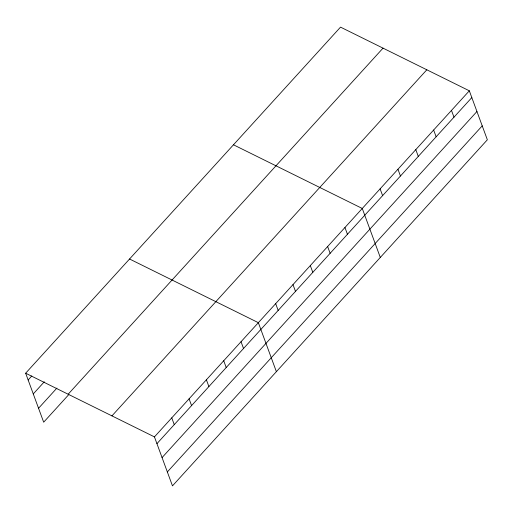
<?xml version="1.0" encoding="UTF-8"?>
<svg xmlns="http://www.w3.org/2000/svg" width="513" height="513" viewBox="0 0 513 513"><rect width="100%" height="100%" fill="white"/><g stroke="black" fill="none" stroke-linecap="round" stroke-linejoin="round"><path stroke-width="0.77" d="M25.65 373.214L340.529 27.125L469.324 90.801L487.35 139.786L172.471 485.875L154.445 436.89L25.65 373.214L43.676 422.199L68.864 394.51M28.138 379.986L31.812 375.946M33.268 393.92L44.285 381.807M38.546 408.271L56.917 388.078M68.152 394.228L383.031 48.139M111.943 415.883L426.822 69.787M154.445 436.89L469.324 90.801M156.94 443.662L471.819 97.573M162.063 457.596L476.943 111.501M167.341 471.947L482.226 125.852M233.473 144.794L362.268 208.47L380.293 257.455M129.558 259.007L258.36 322.683L276.379 371.668M451.485 110.41L453.973 117.182M433.639 130.026L436.133 136.791M415.799 149.636L418.287 156.407M397.953 169.245L400.448 176.017M380.114 188.861L382.602 195.626M344.948 227.509L347.442 234.274M327.634 246.541L330.122 253.313M310.314 265.574L312.802 272.345M292.994 284.612L295.488 291.384M275.673 303.645L278.168 310.416M241.039 341.716L243.528 348.487M223.719 360.754L226.214 367.52M206.399 379.787L208.894 386.558M189.085 398.825L191.573 405.591M171.765 417.858L174.253 424.629"/></g></svg>
